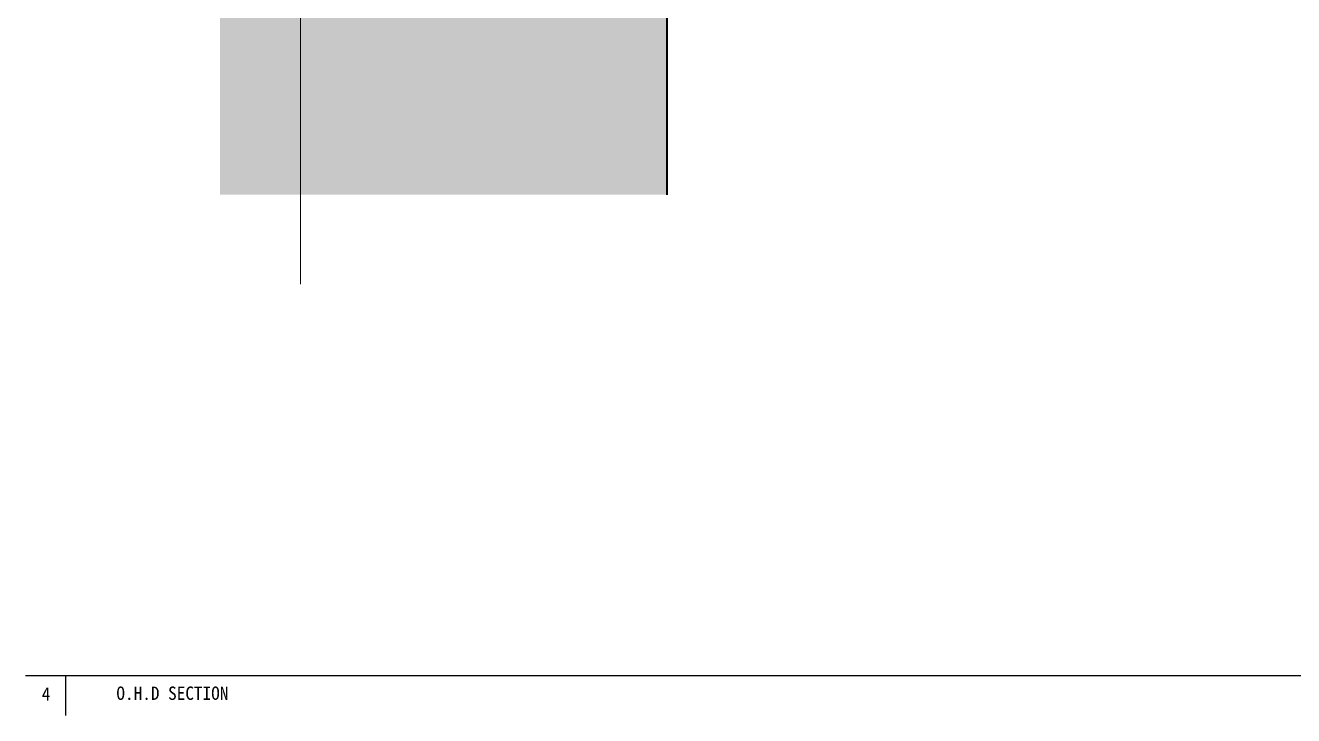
# Model space of a CAD drawing. Header units: millimetres. Extents: x 37538 to 66474, y -29175 to -20683.
# Drawn here: x 41738 to 43640, y -23444 to -22409 of the extents above; entities that cross this region are included whole.
import ezdxf
from ezdxf.enums import TextEntityAlignment as Align

# ---------------------------------------------------------------- set-up
doc = ezdxf.new("R2010")
doc.units = ezdxf.units.MM
doc.header["$MEASUREMENT"] = 0
doc.linetypes.add('CEN', pattern=[62, 60, -1, 0, -1])
for name, color, linetype, lineweight in [('A-CLXM-CONC', 2, 'CONTINUOUS', 40), ('A-CNTL', 1, 'CEN', 15), ('A-XXXX-TXT2', 3, 'CONTINUOUS', 25)]:
    doc.layers.add(name, color=color, linetype=linetype, lineweight=lineweight)
doc.layers.add('A-DIM', color=7, linetype='CONTINUOUS')
doc.layers.add('일람표BOX', color=7, linetype='CONTINUOUS')
doc.styles.add('돋움', font='')
doc.styles.get('돋움').set_extended_font_data('DotumChe')

msp = doc.modelspace()

# ---------------------------------------------------------------- hatches: boundary and pattern name
at = {"layer": 'A-DIM'}
h = msp.add_hatch(color=253, dxfattribs=at)
h.dxf.hatch_style = 1
h.paths.add_polyline_path([(42700, -21772), (42150, -21772), (42150, -22272), (42700, -22272)])
h.paths.add_polyline_path([(42150, -21772), (42029.5, -21772), (42029.5, -22272), (42150, -22272)])
h.paths.add_polyline_path([(42150, -22272), (42029.5, -22272), (42029.5, -22663.2), (42150, -22663.2)])
h.paths.add_polyline_path([(42700, -22272), (42150, -22272), (42150, -22663.2), (42700, -22663.2)])

# ---------------------------------------------------------------- linework, layer by layer
at = {"layer": 'A-CLXM-CONC'}
msp.add_lwpolyline([(42700, -22663.2), (42700, -21772), (42029.5, -21772)], dxfattribs=at)
at = {"layer": 'A-CNTL', "ltscale": 300}
msp.add_lwpolyline([(42150, -21325.1), (42150, -22797.5)], dxfattribs=at)
at = {"layer": '일람표BOX', "color": 6}
for p, q in [((41737.6, -23384), (45411.4, -23384)), ((41797.6, -23384), (41797.6, -23444))]:
    msp.add_line(p, q, dxfattribs=at)

# ---------------------------------------------------------------- texts
at = {"layer": 'A-XXXX-TXT2', "style": '돋움'}
for s, p in [('4', (41762.1, -23411.7)), ('O.H.D SECTION', (41874.1, -23410.4))]:
    msp.add_text(s, height=20, dxfattribs=at).set_placement(p, align=Align.MIDDLE_LEFT)

doc.saveas('drawing.dxf')
